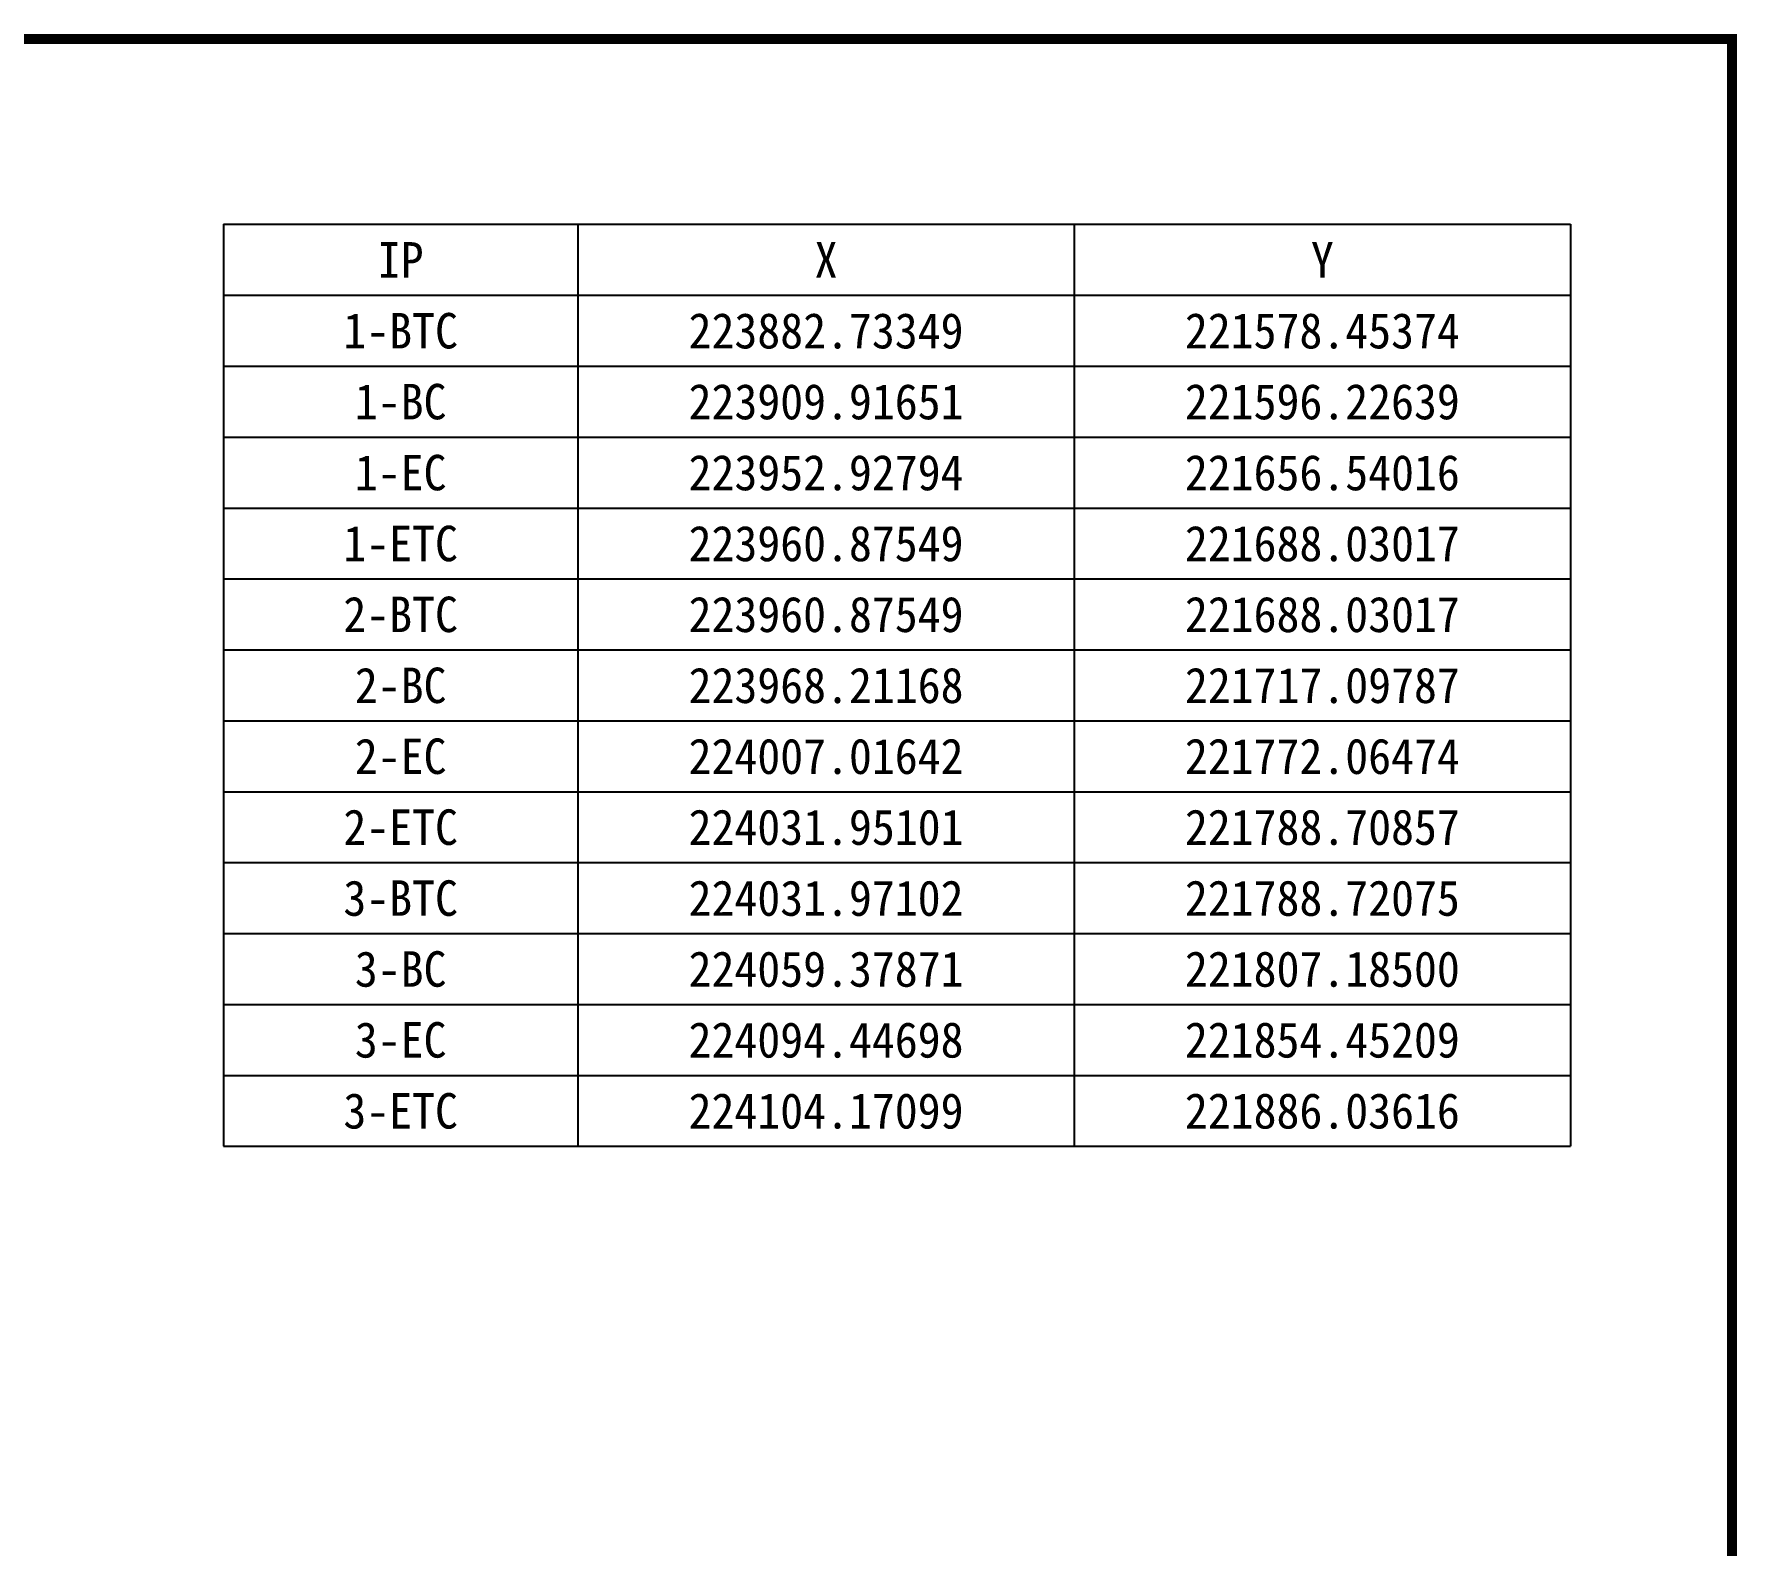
# Model space of a CAD drawing. Header units: metres. Extents: x 219215 to 220758, y 221330 to 222332.
# Drawn here: x 220467.4 to 220727.6, y 221793.3 to 222024.2 of the extents above; entities that cross this region are included whole.
import ezdxf
from ezdxf.enums import TextEntityAlignment as Align

# ---------------------------------------------------------------- set-up
doc = ezdxf.new("R2010")
doc.units = ezdxf.units.M
for name, color, linetype in [('CA-TABL-LIN1', 4, 'Continuous'), ('CA-TABL-TEX2', 3, 'Continuous'), ('CZ-LIN1', 7, 'Continuous')]:
    doc.layers.add(name, color=color, linetype=linetype)
doc.styles.add('GHS', font='DotumChe.ttf')

msp = doc.modelspace()

# ---------------------------------------------------------------- linework, layer by layer
at = {"layer": 'CA-TABL-LIN1', "linetype": 'Continuous'}
for p, q in [((220496.34, 221995.18), (220702.18, 221995.18)), ((220496.34, 221995.18), (220496.34, 221854.34)), ((220550.51, 221995.18), (220550.51, 221984.34)), ((220626.34, 221995.18), (220626.34, 221984.34)), ((220702.18, 221995.18), (220702.18, 221984.34)), ((220496.34, 221984.34), (220550.51, 221984.34)), ((220550.51, 221984.34), (220626.34, 221984.34)), ((220550.51, 221984.34), (220550.51, 221973.51)), ((220626.34, 221984.34), (220702.18, 221984.34)), ((220626.34, 221984.34), (220626.34, 221973.51)), ((220702.18, 221984.34), (220702.18, 221973.51)), ((220496.34, 221973.51), (220550.51, 221973.51)), ((220550.51, 221973.51), (220626.34, 221973.51)), ((220550.51, 221973.51), (220550.51, 221962.68)), ((220626.34, 221973.51), (220702.18, 221973.51)), ((220626.34, 221973.51), (220626.34, 221962.68)), ((220702.18, 221973.51), (220702.18, 221962.68)), ((220496.34, 221962.68), (220550.51, 221962.68)), ((220550.51, 221962.68), (220626.34, 221962.68)), ((220550.51, 221962.68), (220550.51, 221941.01)), ((220626.34, 221962.68), (220702.18, 221962.68)), ((220626.34, 221962.68), (220626.34, 221941.01)), ((220702.18, 221962.68), (220702.18, 221941.01)), ((220496.34, 221951.84), (220550.51, 221951.84)), ((220550.51, 221951.84), (220626.34, 221951.84)), ((220626.34, 221951.84), (220702.18, 221951.84)), ((220496.34, 221941.01), (220550.51, 221941.01)), ((220550.51, 221941.01), (220626.34, 221941.01)), ((220550.51, 221941.01), (220550.51, 221930.18)), ((220626.34, 221941.01), (220702.18, 221941.01)), ((220626.34, 221941.01), (220626.34, 221930.18)), ((220702.18, 221941.01), (220702.18, 221930.18)), ((220496.34, 221930.18), (220550.51, 221930.18)), ((220550.51, 221930.18), (220626.34, 221930.18)), ((220550.51, 221930.18), (220550.51, 221919.34)), ((220626.34, 221930.18), (220702.18, 221930.18)), ((220626.34, 221930.18), (220626.34, 221919.34)), ((220702.18, 221930.18), (220702.18, 221919.34)), ((220496.34, 221919.34), (220550.51, 221919.34)), ((220550.51, 221919.34), (220626.34, 221919.34)), ((220550.51, 221919.34), (220550.51, 221908.51)), ((220626.34, 221919.34), (220702.18, 221919.34)), ((220626.34, 221919.34), (220626.34, 221908.51)), ((220702.18, 221919.34), (220702.18, 221908.51)), ((220496.34, 221908.51), (220550.51, 221908.51)), ((220550.51, 221908.51), (220550.51, 221897.68)), ((220550.51, 221908.51), (220626.34, 221908.51)), ((220626.34, 221908.51), (220626.34, 221897.68)), ((220626.34, 221908.51), (220702.18, 221908.51)), ((220702.18, 221908.51), (220702.18, 221897.68)), ((220496.34, 221897.68), (220550.51, 221897.68)), ((220550.51, 221897.68), (220626.34, 221897.68)), ((220550.51, 221897.68), (220550.51, 221886.84)), ((220626.34, 221897.68), (220702.18, 221897.68)), ((220626.34, 221897.68), (220626.34, 221886.84)), ((220702.18, 221897.68), (220702.18, 221886.84)), ((220496.34, 221886.84), (220550.51, 221886.84)), ((220550.51, 221886.84), (220626.34, 221886.84)), ((220550.51, 221886.84), (220550.51, 221876.01)), ((220626.34, 221886.84), (220702.18, 221886.84)), ((220626.34, 221886.84), (220626.34, 221876.01)), ((220702.18, 221886.84), (220702.18, 221876.01)), ((220496.34, 221876.01), (220550.51, 221876.01)), ((220550.51, 221876.01), (220626.34, 221876.01)), ((220550.51, 221876.01), (220550.51, 221865.18)), ((220626.34, 221876.01), (220702.18, 221876.01)), ((220626.34, 221876.01), (220626.34, 221865.18)), ((220702.18, 221876.01), (220702.18, 221865.18)), ((220496.34, 221865.18), (220550.51, 221865.18)), ((220550.51, 221865.18), (220626.34, 221865.18)), ((220550.51, 221865.18), (220550.51, 221854.34)), ((220626.34, 221865.18), (220702.18, 221865.18)), ((220626.34, 221865.18), (220626.34, 221854.34)), ((220702.18, 221865.18), (220702.18, 221854.34)), ((220496.34, 221854.34), (220550.51, 221854.34)), ((220550.51, 221854.34), (220626.34, 221854.34)), ((220626.34, 221854.34), (220702.18, 221854.34))]:
    msp.add_line(p, q, dxfattribs=at)
at = {"layer": 'CZ-LIN1', "const_width": 1.5}
msp.add_lwpolyline([(220087.94, 222023.49), (220726.86, 222023.49), (220726.86, 221398.67), (220087.94, 221398.67)], close=True, dxfattribs=at)

# ---------------------------------------------------------------- texts
at = {"layer": 'CA-TABL-TEX2', "lineweight": 0, "style": 'GHS'}
for s, height, p in [('IP', 5.417, (220523.43, 221987.05)), ('X', 5.42, (220588.43, 221987.05)), ('Y', 5.42, (220664.26, 221987.05)), ('1-BTC', 5.417, (220523.43, 221976.22)), ('223882.73349', 5.4167, (220588.43, 221976.22)), ('221578.45374', 5.4167, (220664.26, 221976.22)), ('1-BC', 5.417, (220523.43, 221965.39)), ('223909.91651', 5.4167, (220588.43, 221965.39)), ('221596.22639', 5.4167, (220664.26, 221965.39)), ('1-EC', 5.417, (220523.43, 221954.55)), ('223952.92794', 5.4167, (220588.43, 221954.55)), ('221656.54016', 5.4167, (220664.26, 221954.55)), ('1-ETC', 5.417, (220523.43, 221943.72)), ('223960.87549', 5.4167, (220588.43, 221943.72)), ('221688.03017', 5.4167, (220664.26, 221943.72)), ('2-BTC', 5.417, (220523.43, 221932.89)), ('223960.87549', 5.4167, (220588.43, 221932.89)), ('221688.03017', 5.4167, (220664.26, 221932.89)), ('2-BC', 5.417, (220523.43, 221922.05)), ('223968.21168', 5.4167, (220588.43, 221922.05)), ('221717.09787', 5.4167, (220664.26, 221922.05)), ('2-EC', 5.417, (220523.43, 221911.22)), ('224007.01642', 5.4167, (220588.43, 221911.22)), ('221772.06474', 5.4167, (220664.26, 221911.22)), ('2-ETC', 5.417, (220523.43, 221900.39)), ('224031.95101', 5.4167, (220588.43, 221900.39)), ('221788.70857', 5.4167, (220664.26, 221900.39)), ('3-BTC', 5.417, (220523.43, 221889.55)), ('224031.97102', 5.4167, (220588.43, 221889.55)), ('221788.72075', 5.4167, (220664.26, 221889.55)), ('3-BC', 5.417, (220523.43, 221878.72)), ('224059.37871', 5.4167, (220588.43, 221878.72)), ('221807.18500', 5.4167, (220664.26, 221878.72)), ('3-EC', 5.417, (220523.43, 221867.89)), ('224094.44698', 5.4167, (220588.43, 221867.89)), ('221854.45209', 5.4167, (220664.26, 221867.89)), ('3-ETC', 5.417, (220523.43, 221857.05)), ('224104.17099', 5.4167, (220588.43, 221857.05)), ('221886.03616', 5.4167, (220664.26, 221857.05))]:
    msp.add_text(s, height=height, dxfattribs=at).set_placement(p, align=Align.CENTER)

doc.saveas('drawing.dxf')
